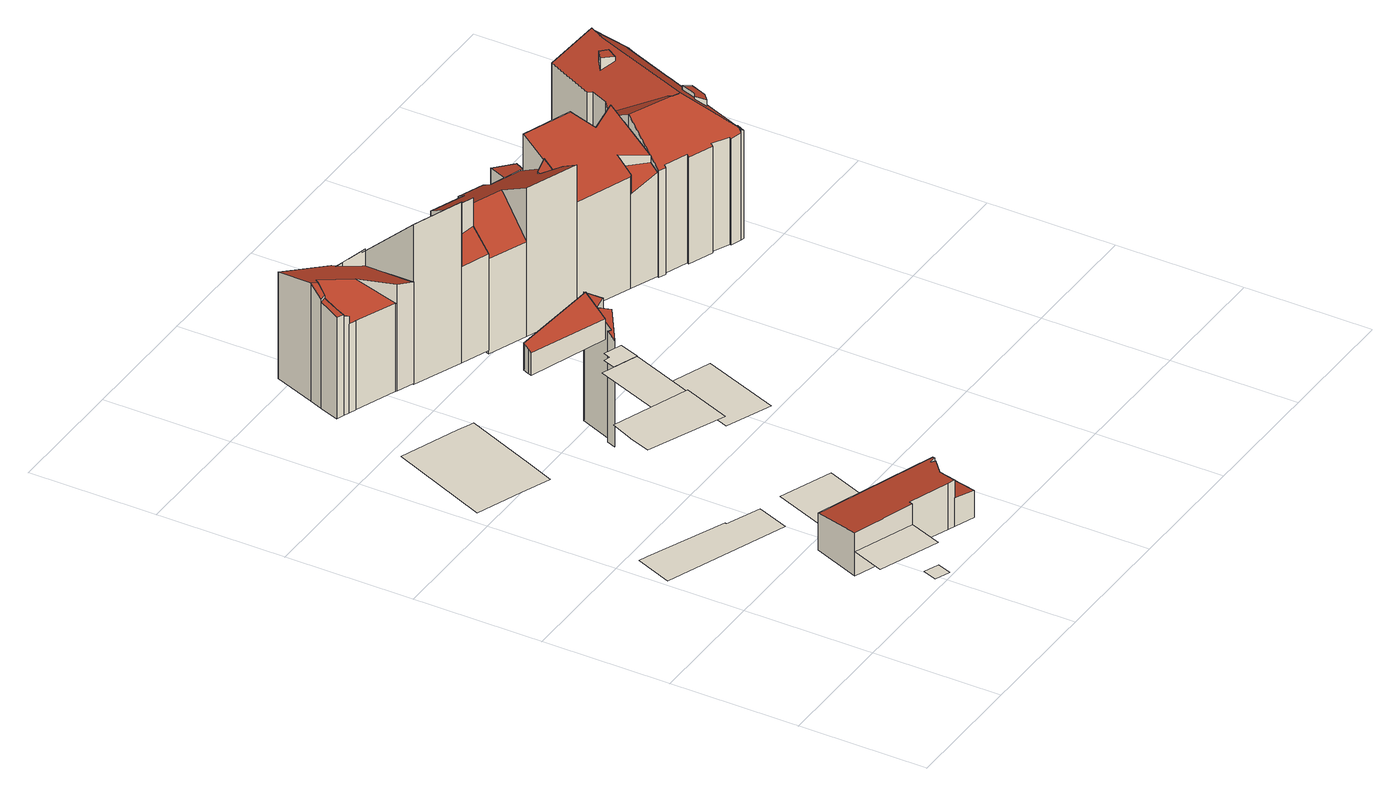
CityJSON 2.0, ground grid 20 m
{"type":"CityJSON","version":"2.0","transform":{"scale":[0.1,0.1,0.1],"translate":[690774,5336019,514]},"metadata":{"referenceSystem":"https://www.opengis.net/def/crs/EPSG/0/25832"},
"CityObjects":{
"building1":{"type":"Building","attributes":{"area_m2":55.53,"max_x":690797.88,"max_y":5336030,"min_x":690786.38,"min_y":5336021.5,"rf_extrusion_mode":"skip","rf_force_lod11":false,"rf_h_ground":518.7,"rf_h_pc_98p":0,"rf_h_roof_50p":0,"rf_h_roof_70p":0,"rf_h_roof_max":0,"rf_h_roof_min":0,"rf_is_glass_roof":false,"rf_nodata_frac":0.977,"rf_nodata_r":0,"rf_pc_select":"_HIGHEST_YET_INSUFFICIENT_COVERAGE","rf_pc_year":2026,"rf_pointcloud_unusable":true,"rf_pt_density":11.2,"rf_roof_planes":0,"rf_roof_type":"no points","rf_success":true,"rf_t_run":7,"source_file":"690_5336.gml"},"geometry":[{"type":"MultiSurface","lod":"0","boundaries":[[[0,1,2,3]]]}]},
"building2":{"type":"Building","attributes":{"area_m2":118.25,"max_x":690795.81,"max_y":5336057,"min_x":690774.81,"min_y":5336044,"rf_extrusion_mode":"skip","rf_force_lod11":false,"rf_h_ground":514.73,"rf_h_pc_98p":0,"rf_h_roof_50p":0,"rf_h_roof_70p":0,"rf_h_roof_max":0,"rf_h_roof_min":0,"rf_is_glass_roof":false,"rf_nodata_frac":1,"rf_nodata_r":0,"rf_pc_select":"_HIGHEST_YET_INSUFFICIENT_COVERAGE","rf_pc_year":0,"rf_pointcloud_unusable":true,"rf_pt_density":0,"rf_roof_planes":0,"rf_roof_type":"no points","rf_success":true,"rf_t_run":0,"source_file":"690_5336.gml"},"geometry":[{"type":"MultiSurface","lod":"0","boundaries":[[[4,5,6,7,8,9,10]]]}]},
"building3":{"type":"Building","attributes":{"area_m2":5.8,"max_x":690795.94,"max_y":5336022.5,"min_x":690792.81,"min_y":5336019,"rf_extrusion_mode":"skip","rf_force_lod11":false,"rf_h_ground":515.04,"rf_h_pc_98p":0,"rf_h_roof_50p":0,"rf_h_roof_70p":0,"rf_h_roof_max":0,"rf_h_roof_min":0,"rf_is_glass_roof":false,"rf_nodata_frac":0.25,"rf_nodata_r":0,"rf_pc_select":"_HIGHEST_YET_INSUFFICIENT_COVERAGE","rf_pc_year":2026,"rf_pointcloud_unusable":true,"rf_pt_density":12.44,"rf_roof_planes":0,"rf_roof_type":"no points","rf_success":true,"rf_t_run":4,"source_file":"690_5336.gml"},"geometry":[{"type":"MultiSurface","lod":"0","boundaries":[[[11,12,13,14]]]}]},
"building4":{"type":"Building","attributes":{"area_m2":101.1,"max_x":690793.38,"max_y":5336063.5,"min_x":690778.38,"min_y":5336051.5,"rf_extrusion_mode":"skip","rf_force_lod11":false,"rf_h_ground":532.24,"rf_h_pc_98p":0,"rf_h_roof_50p":0,"rf_h_roof_70p":0,"rf_h_roof_max":0,"rf_h_roof_min":0,"rf_is_glass_roof":false,"rf_nodata_frac":1,"rf_nodata_r":0,"rf_pc_select":"_HIGHEST_YET_INSUFFICIENT_COVERAGE","rf_pc_year":0,"rf_pointcloud_unusable":true,"rf_pt_density":0,"rf_roof_planes":0,"rf_roof_type":"no points","rf_success":true,"rf_t_run":0,"source_file":"690_5336.gml"},"geometry":[{"type":"MultiSurface","lod":"0","boundaries":[[[15,16,17,18,19]]]}]},
"building5":{"type":"Building","attributes":{"area_m2":160.46,"max_x":690811.12,"max_y":5336037.5,"min_x":690788.38,"min_y":5336023,"rf_extrusion_mode":"standard","rf_force_lod11":false,"rf_h_ground":514.7,"rf_h_pc_98p":0,"rf_h_roof_50p":521.57,"rf_h_roof_70p":521.96,"rf_h_roof_max":522.4,"rf_h_roof_min":518.4,"rf_is_glass_roof":false,"rf_nodata_frac":0.54,"rf_nodata_r":0,"rf_pc_select":"_HIGHEST_YET_INSUFFICIENT_COVERAGE","rf_pc_year":2026,"rf_pointcloud_unusable":false,"rf_pt_density":106.25,"rf_ridgelines":0,"rf_rmse_lod22":0.338,"rf_roof_planes":6,"rf_roof_type":"slanted","rf_success":true,"rf_t_run":70,"rf_volume_lod22":1037.55,"source_file":"690_5336.gml"},"children":["building5-1"]},
"building5-1":{"type":"BuildingPart","parents":["building5"],"geometry":[{"type":"Solid","lod":"2.2","boundaries":[[[[20,21,22,23,24,25,26,27,28]],[[29,27,26,30]],[[30,26,25,31]],[[31,25,24,32]],[[33,34,35,36]],[[37,21,20,38]],[[39,40,41,42]],[[42,41,43,44]],[[44,43,28,27,29]],[[38,20,28,43]],[[45,22,21,37]],[[46,45,34,33]],[[47,23,22,45,46]],[[32,24,23,47]],[[36,35,40,39]],[[40,35,34,45,37,38,43,41]],[[36,39,42,44,29,30,31,32,47,46,33]]]],"semantics":{"surfaces":[{"type":"GroundSurface"},{"type":"WallSurface","on_footprint_edge":true},{"type":"WallSurface","on_footprint_edge":false},{"type":"RoofSurface","rf_azimuth":56.19,"rf_h_roof_50p":518.82,"rf_h_roof_70p":519.01,"rf_h_roof_max":522.16,"rf_h_roof_min":518.07,"rf_slope":9.64},{"type":"RoofSurface","rf_azimuth":8.26,"rf_h_roof_50p":521.48,"rf_h_roof_70p":521.7,"rf_h_roof_max":522.25,"rf_h_roof_min":520.68,"rf_slope":8.48}],"values":[[0,1,1,1,2,1,2,2,1,1,1,2,1,1,2,3,4]]}}]},
"building6":{"type":"Building","attributes":{"area_m2":212.73,"max_x":690792.81,"max_y":5336096.5,"min_x":690774.56,"min_y":5336076.5,"rf_extrusion_mode":"standard","rf_force_lod11":false,"rf_h_ground":515.73,"rf_h_pc_98p":0,"rf_h_roof_50p":534.74,"rf_h_roof_70p":534.86,"rf_h_roof_max":535.15,"rf_h_roof_min":534.56,"rf_is_glass_roof":false,"rf_nodata_frac":0.582,"rf_nodata_r":0,"rf_pc_select":"_HIGHEST_YET_INSUFFICIENT_COVERAGE","rf_pc_year":2026,"rf_pointcloud_unusable":false,"rf_pt_density":7.04,"rf_ridgelines":0,"rf_rmse_lod22":0,"rf_roof_planes":1,"rf_roof_type":"slanted","rf_success":true,"rf_t_run":19,"rf_volume_lod22":0,"source_file":"690_5336.gml"},"geometry":[{"type":"MultiSurface","lod":"0","boundaries":[[[48,49,50,51,52,53,54,55]]]}]},
"building7":{"type":"Building","attributes":{"area_m2":65.28,"max_x":690797.19,"max_y":5336071,"min_x":690787.69,"min_y":5336059,"rf_extrusion_mode":"skip","rf_force_lod11":false,"rf_h_ground":531.93,"rf_h_pc_98p":0,"rf_h_roof_50p":0,"rf_h_roof_70p":0,"rf_h_roof_max":0,"rf_h_roof_min":0,"rf_is_glass_roof":false,"rf_nodata_frac":0.969,"rf_nodata_r":0,"rf_pc_select":"_HIGHEST_YET_INSUFFICIENT_COVERAGE","rf_pc_year":2026,"rf_pointcloud_unusable":true,"rf_pt_density":4.5,"rf_roof_planes":0,"rf_roof_type":"no points","rf_success":true,"rf_t_run":5,"source_file":"690_5336.gml"},"geometry":[{"type":"MultiSurface","lod":"0","boundaries":[[[56,57,58,59]]]}]},
"building8":{"type":"Building","attributes":{"area_m2":98.35,"max_x":690802.12,"max_y":5336063,"min_x":690790.44,"min_y":5336048.5,"rf_extrusion_mode":"skip","rf_force_lod11":false,"rf_h_ground":530.83,"rf_h_pc_98p":0,"rf_h_roof_50p":0,"rf_h_roof_70p":0,"rf_h_roof_max":0,"rf_h_roof_min":0,"rf_is_glass_roof":false,"rf_nodata_frac":0.954,"rf_nodata_r":0,"rf_pc_select":"_HIGHEST_YET_INSUFFICIENT_COVERAGE","rf_pc_year":2026,"rf_pointcloud_unusable":true,"rf_pt_density":10.67,"rf_roof_planes":0,"rf_roof_type":"no points","rf_success":true,"rf_t_run":1,"source_file":"690_5336.gml"},"geometry":[{"type":"MultiSurface","lod":"0","boundaries":[[[60,61,62,63]]]}]},
"building9":{"type":"Building","attributes":{"area_m2":113.41,"max_x":690807.62,"max_y":5336048,"min_x":690794.75,"min_y":5336033,"rf_extrusion_mode":"standard","rf_force_lod11":false,"rf_h_ground":514.87,"rf_h_pc_98p":0,"rf_h_roof_50p":518.59,"rf_h_roof_70p":518.65,"rf_h_roof_max":518.86,"rf_h_roof_min":518.41,"rf_is_glass_roof":false,"rf_nodata_frac":0.562,"rf_nodata_r":0,"rf_pc_select":"_HIGHEST_YET_INSUFFICIENT_COVERAGE","rf_pc_year":2026,"rf_pointcloud_unusable":false,"rf_pt_density":38.87,"rf_ridgelines":0,"rf_rmse_lod22":0,"rf_roof_planes":2,"rf_roof_type":"slanted","rf_success":true,"rf_t_run":45,"rf_volume_lod22":0,"source_file":"690_5336.gml"},"geometry":[{"type":"MultiSurface","lod":"0","boundaries":[[[64,65,66,67]]]}]},
"building10":{"type":"Building","attributes":{"area_m2":12.14,"max_x":690798.31,"max_y":5336073,"min_x":690793.38,"min_y":5336069,"rf_extrusion_mode":"skip","rf_force_lod11":false,"rf_h_ground":531.98,"rf_h_pc_98p":0,"rf_h_roof_50p":0,"rf_h_roof_70p":0,"rf_h_roof_max":0,"rf_h_roof_min":0,"rf_is_glass_roof":false,"rf_nodata_frac":0.854,"rf_nodata_r":0,"rf_pc_select":"_HIGHEST_YET_INSUFFICIENT_COVERAGE","rf_pc_year":2026,"rf_pointcloud_unusable":true,"rf_pt_density":9.14,"rf_roof_planes":0,"rf_roof_type":"no points","rf_success":true,"rf_t_run":3,"source_file":"690_5336.gml"},"geometry":[{"type":"MultiSurface","lod":"0","boundaries":[[[68,69,70,71,72,73]]]}]},
"building11":{"type":"Building","attributes":{"area_m2":177.84,"max_x":690805,"max_y":5336092,"min_x":690786.44,"min_y":5336074.5,"rf_extrusion_mode":"standard","rf_force_lod11":false,"rf_h_ground":530.38,"rf_h_pc_98p":0,"rf_h_roof_50p":534.59,"rf_h_roof_70p":534.85,"rf_h_roof_max":535.82,"rf_h_roof_min":533.43,"rf_is_glass_roof":false,"rf_nodata_frac":0.582,"rf_nodata_r":0,"rf_pc_select":"_HIGHEST_YET_INSUFFICIENT_COVERAGE","rf_pc_year":2026,"rf_pointcloud_unusable":false,"rf_pt_density":15,"rf_ridgelines":0,"rf_rmse_lod22":1.66,"rf_roof_planes":2,"rf_roof_type":"slanted","rf_success":true,"rf_t_run":40,"rf_volume_lod22":168.47,"source_file":"690_5336.gml"},"children":["building11-1"]},
"building11-1":{"type":"BuildingPart","parents":["building11"],"geometry":[{"type":"Solid","lod":"2.2","boundaries":[[[[74,75,76,77,78]],[[79,74,78,80]],[[80,78,77,81]],[[81,77,76,82]],[[82,76,75,83]],[[83,75,74,79]],[[83,79,80,81,82]]]],"semantics":{"surfaces":[{"type":"GroundSurface"},{"type":"WallSurface","on_footprint_edge":true},{"type":"RoofSurface","rf_azimuth":197.51,"rf_h_roof_50p":534.72,"rf_h_roof_70p":535.02,"rf_h_roof_max":535.9,"rf_h_roof_min":533.91,"rf_slope":25.07}],"values":[[0,1,1,1,1,1,2]]}}]},
"building12":{"type":"Building","attributes":{"area_m2":359.8,"max_x":690824.88,"max_y":5336087.5,"min_x":690795,"min_y":5336060.5,"rf_extrusion_mode":"standard","rf_force_lod11":false,"rf_h_ground":514.61,"rf_h_pc_98p":0,"rf_h_roof_50p":532.99,"rf_h_roof_70p":533.43,"rf_h_roof_max":535.4,"rf_h_roof_min":532.16,"rf_h_roof_ridge":532.42,"rf_is_glass_roof":false,"rf_nodata_frac":0.483,"rf_nodata_r":0,"rf_pc_select":"_HIGHEST_YET_INSUFFICIENT_COVERAGE","rf_pc_year":2026,"rf_pointcloud_unusable":false,"rf_pt_density":21.62,"rf_ridgelines":1,"rf_rmse_lod22":11.42,"rf_roof_planes":6,"rf_roof_type":"slanted","rf_success":true,"rf_t_run":69,"rf_volume_lod22":164.27,"source_file":"690_5336.gml"},"children":["building12-1"]},
"building12-1":{"type":"BuildingPart","parents":["building12"],"geometry":[{"type":"Solid","lod":"2.2","boundaries":[[[[84,85,86,87,88,89,90]],[[91,90,89,92]],[[93,85,84,94]],[[95,86,85,93]],[[96,88,87,97]],[[94,84,90,91]],[[92,89,88,96]],[[97,87,86,95]],[[97,95,93,94,91,92,96]]]],"semantics":{"surfaces":[{"type":"GroundSurface"},{"type":"WallSurface","on_footprint_edge":true},{"type":"RoofSurface","rf_azimuth":174.18,"rf_h_roof_50p":534.01,"rf_h_roof_70p":534.63,"rf_h_roof_max":535.8,"rf_h_roof_min":532.43,"rf_slope":30.56}],"values":[[0,1,1,1,1,1,1,1,2]]}}]},
"building13":{"type":"Building","attributes":{"area_m2":165.88,"max_x":690801.81,"max_y":5336120.5,"min_x":690784.88,"min_y":5336104,"rf_extrusion_mode":"standard","rf_force_lod11":false,"rf_h_ground":515.28,"rf_h_pc_98p":0,"rf_h_roof_50p":531.38,"rf_h_roof_70p":532.44,"rf_h_roof_max":534.51,"rf_h_roof_min":529.68,"rf_h_roof_ridge":530.3,"rf_is_glass_roof":false,"rf_nodata_frac":0.485,"rf_nodata_r":0,"rf_pc_select":"_HIGHEST_YET_INSUFFICIENT_COVERAGE","rf_pc_year":2026,"rf_pointcloud_unusable":false,"rf_pt_density":13.06,"rf_ridgelines":1,"rf_rmse_lod22":0.412,"rf_roof_planes":8,"rf_roof_type":"slanted","rf_success":true,"rf_t_run":30,"rf_volume_lod22":2707.17,"source_file":"690_5336.gml"},"children":["building13-1"]},
"building13-1":{"type":"BuildingPart","parents":["building13"],"geometry":[{"type":"Solid","lod":"2.2","boundaries":[[[[98,99,100,101,102,103,104,105,106,107,108,109,110,111,112]],[[113,114,102,101,115]],[[116,117,114,113]],[[118,119,120,121,122]],[[123,112,111,124]],[[122,121,125,126]],[[127,108,107,128]],[[129,106,105,130]],[[128,107,106,129]],[[124,111,110,131,132]],[[133,134,135]],[[134,133,104,103,136]],[[137,109,108,127]],[[136,103,102,114]],[[138,139,100,99,140]],[[141,137,142,143]],[[130,105,104,133]],[[132,131,143,144]],[[131,110,109,137,141]],[[115,101,100,139]],[[117,116,145]],[[139,138,145]],[[146,123,119,118]],[[144,143,142,120,119]],[[140,99,98,147]],[[147,98,112,123,146]],[[126,125,148]],[[131,141,143]],[[139,145,116,113,115]],[[144,119,123,124,132]],[[148,135,134,136,114,117,145,138,140,147,126]],[[147,146,118,122,126]],[[135,148,125,121,120,142,137,127,128,129,130,133]]]],"semantics":{"surfaces":[{"type":"GroundSurface"},{"type":"WallSurface","on_footprint_edge":true},{"type":"WallSurface","on_footprint_edge":false},{"type":"RoofSurface","rf_azimuth":85.93,"rf_h_roof_50p":531.27,"rf_h_roof_70p":531.27,"rf_h_roof_max":531.48,"rf_h_roof_min":531.08,"rf_slope":24.72},{"type":"RoofSurface","rf_azimuth":14.34,"rf_h_roof_50p":530.09,"rf_h_roof_70p":530.36,"rf_h_roof_max":531.42,"rf_h_roof_min":529.05,"rf_slope":47.47},{"type":"RoofSurface","rf_azimuth":188.4,"rf_h_roof_50p":532.35,"rf_h_roof_70p":532.52,"rf_h_roof_max":532.83,"rf_h_roof_min":531.87,"rf_slope":17.2},{"type":"RoofSurface","rf_azimuth":69.72,"rf_h_roof_50p":531.71,"rf_h_roof_70p":532.32,"rf_h_roof_max":534.61,"rf_h_roof_min":529.03,"rf_slope":22.68},{"type":"RoofSurface","rf_azimuth":188.91,"rf_h_roof_50p":534.23,"rf_h_roof_70p":534.28,"rf_h_roof_max":534.61,"rf_h_roof_min":533.58,"rf_slope":33.36},{"type":"RoofSurface","rf_azimuth":197.85,"rf_h_roof_50p":531.59,"rf_h_roof_70p":532.35,"rf_h_roof_max":534.33,"rf_h_roof_min":529.84,"rf_slope":28.58}],"values":[[0,1,2,2,1,2,1,1,1,1,2,1,1,1,1,2,1,2,1,1,2,2,2,2,1,1,2,3,4,5,6,7,8]]}}]},
"building14":{"type":"Building","attributes":{"area_m2":167.84,"max_x":690814.25,"max_y":5336116,"min_x":690797.38,"min_y":5336099.5,"rf_extrusion_mode":"standard","rf_force_lod11":false,"rf_h_ground":515.13,"rf_h_pc_98p":0,"rf_h_roof_50p":532.66,"rf_h_roof_70p":533.13,"rf_h_roof_max":535.61,"rf_h_roof_min":530.93,"rf_is_glass_roof":false,"rf_nodata_frac":0.7,"rf_nodata_r":0,"rf_pc_select":"_HIGHEST_YET_INSUFFICIENT_COVERAGE","rf_pc_year":2026,"rf_pointcloud_unusable":false,"rf_pt_density":10.59,"rf_ridgelines":0,"rf_rmse_lod22":1.21,"rf_roof_planes":3,"rf_roof_type":"slanted","rf_success":true,"rf_t_run":18,"rf_volume_lod22":3261.01,"source_file":"690_5336.gml"},"children":["building14-1"]},
"building14-1":{"type":"BuildingPart","parents":["building14"],"geometry":[{"type":"Solid","lod":"2.2","boundaries":[[[[149,150,151,152,153,154]],[[155,156,157,158]],[[159,160,156,155]],[[161,151,150,162]],[[163,152,151,161]],[[164,154,153,157]],[[160,149,154,164]],[[158,157,153,152,163]],[[162,150,149,160,159]],[[160,164,157,156]],[[162,159,155,158,163,161]]]],"semantics":{"surfaces":[{"type":"GroundSurface"},{"type":"WallSurface","on_footprint_edge":false},{"type":"WallSurface","on_footprint_edge":true},{"type":"RoofSurface","rf_azimuth":202.36,"rf_h_roof_50p":532.38,"rf_h_roof_70p":532.91,"rf_h_roof_max":541,"rf_h_roof_min":530.97,"rf_slope":38.61},{"type":"RoofSurface","rf_azimuth":20.47,"rf_h_roof_50p":534.54,"rf_h_roof_70p":536.76,"rf_h_roof_max":541.27,"rf_h_roof_min":528.92,"rf_slope":43.54}],"values":[[0,1,1,2,2,2,2,2,2,3,4]]}}]},
"building15":{"type":"Building","attributes":{"area_m2":195.93,"max_x":690828.19,"max_y":5336111,"min_x":690809.56,"min_y":5336094,"rf_extrusion_mode":"standard","rf_force_lod11":false,"rf_h_ground":514.5,"rf_h_pc_98p":0,"rf_h_roof_50p":533.92,"rf_h_roof_70p":534.59,"rf_h_roof_max":536.19,"rf_h_roof_min":531.05,"rf_h_roof_ridge":535.37,"rf_is_glass_roof":false,"rf_nodata_frac":0.662,"rf_nodata_r":0,"rf_pc_select":"_HIGHEST_YET_INSUFFICIENT_COVERAGE","rf_pc_year":2026,"rf_pointcloud_unusable":false,"rf_pt_density":10.07,"rf_ridgelines":1,"rf_rmse_lod22":0.991,"rf_roof_planes":3,"rf_roof_type":"slanted","rf_success":true,"rf_t_run":31,"rf_volume_lod22":3828.69,"source_file":"690_5336.gml"},"children":["building15-1"]},
"building15-1":{"type":"BuildingPart","parents":["building15"],"geometry":[{"type":"Solid","lod":"2.2","boundaries":[[[[165,166,167,168,169,170,171,172,173,174,175,176]],[[177,175,174,178]],[[179,176,175,177]],[[178,174,173,180]],[[180,173,172,181]],[[181,172,171,182]],[[183,184,185]],[[186,187,185]],[[188,189,190]],[[191,192,187,186]],[[189,188,168,167,193]],[[194,195,196]],[[182,171,170,195,194]],[[195,170,169,197]],[[197,169,168,188]],[[198,199,184,183]],[[193,167,166,199,198]],[[199,166,165,192,191]],[[192,165,176,179]],[[199,191,186,185,184]],[[196,190,189,193,198,183,185,187,192,179,177,178,180,181,182,194]],[[190,196,195,197,188]]]],"semantics":{"surfaces":[{"type":"GroundSurface"},{"type":"WallSurface","on_footprint_edge":true},{"type":"WallSurface","on_footprint_edge":false},{"type":"RoofSurface","rf_azimuth":180.65,"rf_h_roof_50p":535.69,"rf_h_roof_70p":535.93,"rf_h_roof_max":536.81,"rf_h_roof_min":534.73,"rf_slope":25.71},{"type":"RoofSurface","rf_azimuth":20.72,"rf_h_roof_50p":533.89,"rf_h_roof_70p":535.33,"rf_h_roof_max":538.8,"rf_h_roof_min":530.05,"rf_slope":31.74},{"type":"RoofSurface","rf_azimuth":200.26,"rf_h_roof_50p":533.03,"rf_h_roof_70p":534.2,"rf_h_roof_max":538.49,"rf_h_roof_min":530.19,"rf_slope":43.5}],"values":[[0,1,1,1,1,1,2,2,2,2,1,2,1,1,1,2,1,1,1,3,4,5]]}}]},
"building16":{"type":"Building","attributes":{"area_m2":160.98,"max_x":690840.81,"max_y":5336104.5,"min_x":690823.75,"min_y":5336088.5,"rf_extrusion_mode":"standard","rf_force_lod11":false,"rf_h_ground":514.56,"rf_h_pc_98p":0,"rf_h_roof_50p":532.01,"rf_h_roof_70p":533.71,"rf_h_roof_max":536.3,"rf_h_roof_min":529.79,"rf_is_glass_roof":false,"rf_nodata_frac":0.599,"rf_nodata_r":0,"rf_pc_select":"_HIGHEST_YET_INSUFFICIENT_COVERAGE","rf_pc_year":2026,"rf_pointcloud_unusable":false,"rf_pt_density":50.25,"rf_ridgelines":0,"rf_rmse_lod22":0.962,"rf_roof_planes":9,"rf_roof_type":"slanted","rf_success":true,"rf_t_run":34,"rf_volume_lod22":3249.42,"source_file":"690_5336.gml"},"children":["building16-1"]},
"building16-1":{"type":"BuildingPart","parents":["building16"],"geometry":[{"type":"Solid","lod":"2.2","boundaries":[[[[200,201,202,203,204,205,206,207]],[[208,209,210,211]],[[209,212,213,214]],[[215,206,205,216]],[[217,200,207,210]],[[218,203,202,219]],[[211,210,207,206,215]],[[220,204,203,218]],[[221,220,222,223]],[[216,205,204,220,221]],[[224,225,226,227,228]],[[228,227,212,209,208]],[[214,213,226,225]],[[229,230,219,231]],[[231,219,202,201,232,233]],[[233,232,225,224]],[[232,201,200,217]],[[223,222,230,229]],[[226,213,212,227]],[[230,222,220,218,219]],[[232,217,210,209,214,225]],[[223,229,231,233,224,228,208,211,215,216,221]]]],"semantics":{"surfaces":[{"type":"GroundSurface"},{"type":"WallSurface","on_footprint_edge":false},{"type":"WallSurface","on_footprint_edge":true},{"type":"RoofSurface","rf_azimuth":14.96,"rf_h_roof_50p":531.71,"rf_h_roof_70p":532.25,"rf_h_roof_max":536.72,"rf_h_roof_min":530.93,"rf_slope":37.76},{"type":"RoofSurface","rf_azimuth":229.45,"rf_h_roof_50p":531.94,"rf_h_roof_70p":532.33,"rf_h_roof_max":534.49,"rf_h_roof_min":530.36,"rf_slope":35.97},{"type":"RoofSurface","rf_azimuth":22.39,"rf_h_roof_50p":530.79,"rf_h_roof_70p":531.65,"rf_h_roof_max":534.1,"rf_h_roof_min":528.66,"rf_slope":63.43},{"type":"RoofSurface","rf_azimuth":204.19,"rf_h_roof_50p":535.39,"rf_h_roof_70p":536.26,"rf_h_roof_max":538,"rf_h_roof_min":532.82,"rf_slope":23.26}],"values":[[0,1,1,2,2,2,2,2,1,2,1,1,1,1,2,1,2,1,3,4,5,6]]}}]},
"building17":{"type":"Building","attributes":{"area_m2":28.83,"max_x":690843.75,"max_y":5336116,"min_x":690836.75,"min_y":5336109,"rf_extrusion_mode":"standard","rf_force_lod11":false,"rf_h_ground":514.51,"rf_h_pc_98p":0,"rf_h_roof_50p":520.18,"rf_h_roof_70p":521.49,"rf_h_roof_max":521.94,"rf_h_roof_min":519.95,"rf_is_glass_roof":false,"rf_nodata_frac":0.623,"rf_nodata_r":0,"rf_pc_select":"_HIGHEST_YET_INSUFFICIENT_COVERAGE","rf_pc_year":2026,"rf_pointcloud_unusable":false,"rf_pt_density":70.79,"rf_ridgelines":0,"rf_rmse_lod22":0.243,"rf_roof_planes":2,"rf_roof_type":"slanted","rf_success":true,"rf_t_run":18,"rf_volume_lod22":178.65,"source_file":"690_5336.gml"},"children":["building17-1"]},
"building17-1":{"type":"BuildingPart","parents":["building17"],"geometry":[{"type":"Solid","lod":"2.2","boundaries":[[[[234,235,236,237,238,239]],[[240,238,237,241]],[[242,239,238,240]],[[243,234,239,242]],[[241,237,236,244]],[[244,236,235,245]],[[245,235,234,243]],[[245,243,242,240,241,244]]]],"semantics":{"surfaces":[{"type":"GroundSurface"},{"type":"WallSurface","on_footprint_edge":true},{"type":"RoofSurface","rf_azimuth":110.37,"rf_h_roof_50p":520.74,"rf_h_roof_70p":521.06,"rf_h_roof_max":521.55,"rf_h_roof_min":519.86,"rf_slope":17.97}],"values":[[0,1,1,1,1,1,1,2]]}}]},
"building18":{"type":"Building","attributes":{"area_m2":337.88,"max_x":690859.69,"max_y":5336112,"min_x":690836.62,"min_y":5336083,"rf_extrusion_mode":"standard","rf_force_lod11":false,"rf_h_ground":514.51,"rf_h_pc_98p":0,"rf_h_roof_50p":535.69,"rf_h_roof_70p":536.49,"rf_h_roof_max":537.78,"rf_h_roof_min":532.49,"rf_h_roof_ridge":537.76,"rf_is_glass_roof":false,"rf_nodata_frac":0.00148,"rf_nodata_r":0,"rf_pc_select":"PREFERRED_AND_LATEST","rf_pc_year":2026,"rf_pointcloud_unusable":false,"rf_pt_density":584.37,"rf_ridgelines":5,"rf_rmse_lod22":1.36,"rf_roof_planes":28,"rf_roof_type":"slanted","rf_success":true,"rf_t_run":212,"rf_volume_lod22":7056.11,"source_file":"690_5336.gml"},"children":["building18-1"]},
"building18-1":{"type":"BuildingPart","parents":["building18"],"geometry":[{"type":"Solid","lod":"2.2","boundaries":[[[[246,247,248,249,250,251,252,253,254,255,256,257,258,259,260,261,262,263,264,265,266,267,268,269,270,271,272,273,274,275,276]],[[277,259,258,278]],[[279,273,272,280]],[[281,274,273,279]],[[280,272,271,282]],[[282,283,284]],[[283,282,271,270,285]],[[286,267,266,287]],[[288,257,256,289]],[[289,256,255,290]],[[291,264,263,292]],[[293,265,264,291]],[[294,261,260,295]],[[295,260,259,277]],[[296,262,261,294]],[[292,263,262,296]],[[278,258,257,288]],[[297,298,252,251,299]],[[300,253,252,298]],[[290,255,254,301]],[[302,250,249,303]],[[301,254,253,300]],[[299,251,250,302]],[[304,305,306,307]],[[307,306,308,309]],[[310,311,305,304]],[[312,313,311,310]],[[314,246,276,315]],[[315,276,275,316]],[[303,249,248,317]],[[316,275,274,281]],[[318,269,268,319]],[[285,270,269,318]],[[320,321,322]],[[287,266,265,293]],[[309,308,323,324]],[[324,323,313,312]],[[317,248,247,325]],[[319,268,267,286]],[[298,297,326]],[[321,320,327]],[[328,329,330,331]],[[332,333,329,328]],[[331,330,334,335]],[[335,334,333,332]],[[325,247,246,314]],[[322,293,291,292,296,320]],[[324,312,310,304,307,309]],[[336,327,320,296,294,295,277,278,288,289,290,301,300,298,326]],[[321,327,336,284,283,285,318,319,286,287,293,322],[330,329,333,334]],[[335,332,328,331]],[[325,314,315,316,281,279,280,282,284,336,326,297,299,302,303,317],[306,305,311,313,323,308]]]],"semantics":{"surfaces":[{"type":"GroundSurface"},{"type":"WallSurface","on_footprint_edge":true},{"type":"WallSurface","on_footprint_edge":false},{"type":"RoofSurface","rf_azimuth":23.69,"rf_h_roof_50p":536.38,"rf_h_roof_70p":536.89,"rf_h_roof_max":538.03,"rf_h_roof_min":534.19,"rf_slope":30.35},{"type":"RoofSurface","rf_azimuth":111.21,"rf_h_roof_50p":534.47,"rf_h_roof_70p":534.57,"rf_h_roof_max":534.74,"rf_h_roof_min":534.15,"rf_slope":19.64},{"type":"RoofSurface","rf_azimuth":201.49,"rf_h_roof_50p":534.76,"rf_h_roof_70p":535.92,"rf_h_roof_max":538.03,"rf_h_roof_min":532.18,"rf_slope":41.82},{"type":"RoofSurface","rf_azimuth":290.98,"rf_h_roof_50p":536.23,"rf_h_roof_70p":536.97,"rf_h_roof_max":538.02,"rf_h_roof_min":534.32,"rf_slope":25.98},{"type":"RoofSurface","rf_azimuth":131.12,"rf_h_roof_50p":537.86,"rf_h_roof_70p":537.92,"rf_h_roof_max":538.02,"rf_h_roof_min":537.74,"rf_slope":8.67},{"type":"RoofSurface","rf_azimuth":111.5,"rf_h_roof_50p":535.04,"rf_h_roof_70p":536.16,"rf_h_roof_max":537.97,"rf_h_roof_min":531.91,"rf_slope":41.92}],"values":[[0,1,1,1,1,2,1,1,1,1,1,1,1,1,1,1,1,1,1,1,1,1,1,2,2,2,2,1,1,1,1,1,1,2,1,2,2,1,1,2,2,2,2,2,2,1,3,4,5,6,7,8]]}}]}
},
"vertices":[
[219,24,47],[238,76,47],[144,111,47],[124,60,47],
[8,324,7],[199,251,7],[218,301,7],[164,323,7],[165,325,7],[44,376,7],[31,381,7],
[220,24,10],[196,33,10],[188,11,10],[211,2,10],
[44,376,182],[165,325,182],[194,400,182],[72,445,182],[55,405,182],
[371,108,7],[345,41,7],[313,53,7],[302,57,7],[241,81,7],[238,76,7],[144,111,7],[173,185,7],[358,113,7],[173,185,67],[144,111,78],[238,76,81],[241,81,81],[326,84,78],[326,84,49],[350,104,44],[350,104,75],[345,41,51],[371,108,41],[345,109,74],[345,109,44],[356,109,43],[356,109,74],[358,113,42],[358,113,73],[313,53,54],[313,53,83],[302,57,83],
[6,619,17],[78,592,17],[124,574,17],[143,619,17],[188,730,17],[183,732,17],[163,740,17],[71,775,17],
[137,421,179],[194,400,179],[232,501,179],[175,522,179],
[235,294,168],[281,415,168],[210,442,168],[164,323,168],
[290,139,9],[337,259,9],[254,291,9],[208,171,9],
[194,515,180],[232,501,180],[243,532,180],[215,542,180],[211,531,180],[201,534,180],
[280,609,164],[264,569,164],[141,613,164],[143,619,164],[147,628,164],[280,609,219],[147,628,208],[143,619,204],[141,613,201],[264,569,198],
[248,545,6],[253,559,6],[259,557,6],[281,612,6],[297,591,6],[275,588,6],[292,575,6],[292,575,195],[275,588,204],[253,559,188],[248,545,180],[259,557,187],[297,591,205],[281,612,217],
[128,949,13],[152,1014,13],[239,981,13],[278,966,13],[271,947,13],[234,850,13],[207,860,13],[205,861,13],[205,862,13],[140,887,13],[140,886,13],[130,890,13],[121,894,13],[109,898,13],[120,928,13],[271,947,178],[271,947,150],[278,966,157],[245,967,164],[245,967,158],[129,928,193],[129,928,189],[129,928,179],[130,929,179],[130,929,194],[120,928,188],[109,898,179],[137,943,188],[137,943,204],[140,886,159],[140,887,159],[205,862,157],[205,861,157],[121,894,175],[121,894,178],[207,860,156],[207,860,188],[195,918,184],[234,850,179],[130,890,159],[239,981,158],[239,981,152],[152,1014,188],[130,890,171],[124,908,167],[124,908,173],[124,908,182],[242,974,158],[120,928,192],[128,949,207],[151,955,196],
[311,820,11],[234,850,11],[279,969,11],[403,921,11],[368,835,11],[355,803,11],[306,851,249],[306,851,189],[368,835,196],[368,835,242],[311,820,275],[311,820,168],[279,969,152],[234,850,274],[403,921,154],[355,803,169],
[523,814,5],[508,776,5],[497,748,5],[416,779,5],[355,803,5],[375,852,5],[403,921,5],[457,900,5],[461,912,5],[501,896,5],[494,880,5],[542,862,5],[494,880,173],[501,896,162],[542,862,174],[461,912,162],[457,900,170],[403,921,170],[494,802,218],[494,802,216],[494,805,217],[495,808,218],[495,808,215],[416,779,160],[416,779,249],[439,831,214],[523,814,221],[523,814,205],[497,748,249],[375,852,215],[375,852,211],[389,850,214],[355,803,161],[508,776,230],[508,776,203],
[668,806,6],[663,791,6],[632,711,6],[627,697,6],[584,714,6],[497,748,6],[539,856,6],[615,826,6],[616,812,233],[616,812,179],[615,826,154],[615,826,239],[616,812,168],[625,811,168],[625,811,175],[539,856,237],[497,748,187],[668,806,151],[627,697,176],[632,711,185],[584,714,160],[584,714,189],[587,715,162],[587,715,190],[633,789,227],[633,789,209],[633,789,182],[618,788,186],[618,788,224],[601,745,204],[601,745,184],[632,711,196],[663,791,184],[663,791,233],
[658,902,5],[627,913,5],[628,915,5],[651,971,5],[698,958,5],[666,899,5],[698,958,58],[651,971,74],[666,899,61],[658,902,64],[628,915,75],[627,913,75],
[816,788,5],[799,745,5],[801,745,5],[766,657,5],[770,655,5],[764,642,5],[759,643,5],[742,649,5],[742,651,5],[714,664,5],[713,661,5],[674,676,5],[675,679,5],[639,693,5],[637,690,5],[626,695,5],[649,755,5],[668,806,5],[685,799,5],[687,803,5],[691,813,5],[699,820,5],[711,847,5],[709,854,5],[743,929,5],[802,901,5],[855,874,5],[857,874,5],[855,869,5],[847,872,5],[814,789,5],[639,693,183],[675,679,183],[857,874,180],[855,874,182],[855,869,180],[802,901,236],[802,901,238],[791,878,237],[743,929,206],[699,820,206],[691,813,203],[674,676,180],[713,661,180],[714,664,183],[685,799,206],[668,806,206],[687,803,203],[626,695,180],[637,690,180],[649,755,238],[759,643,186],[759,643,181],[764,642,182],[742,649,179],[742,651,181],[770,655,182],[766,657,185],[796,741,202],[796,741,188],[783,749,201],[783,749,207],[777,726,199],[777,726,206],[787,716,202],[787,716,187],[773,705,205],[773,705,195],[816,788,187],[814,789,189],[847,872,189],[801,745,185],[709,854,204],[711,847,206],[718,727,237],[718,727,230],[722,736,231],[767,720,205],[767,720,209],[799,745,187],[762,649,186],[729,722,237],[770,856,237],[770,856,232],[757,864,224],[757,864,240],[760,840,237],[760,840,230],[743,854,220],[743,854,240],[730,722,237]
]}
